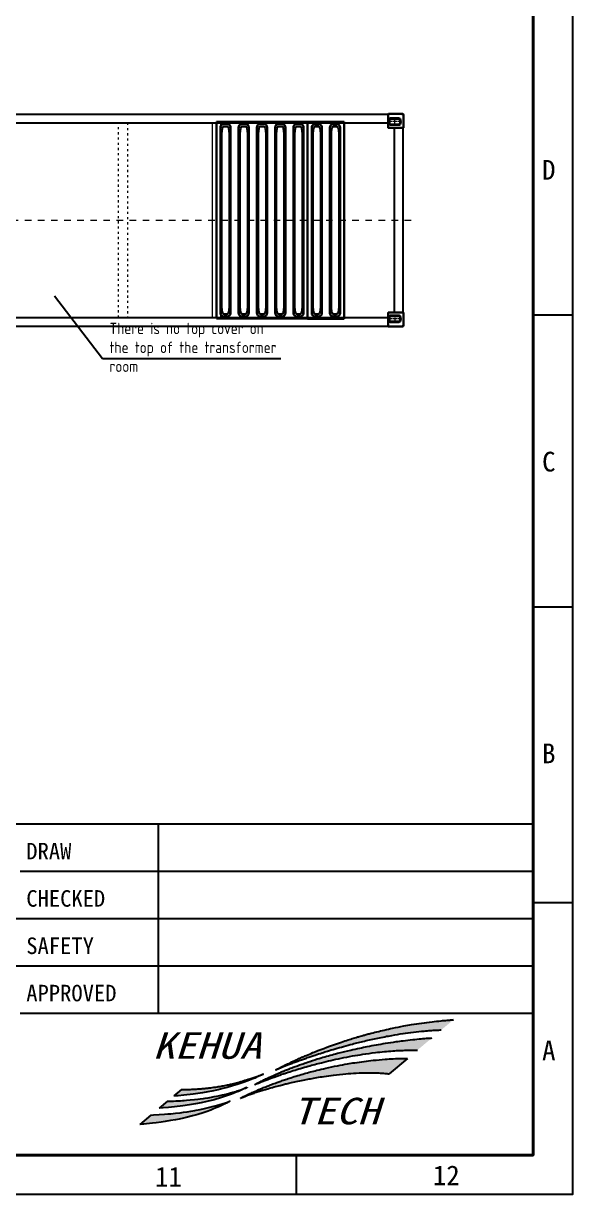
# Model space of a CAD drawing. Extents: x 61367 to 140945, y -1257 to 25588.
# Drawn here: x 93041 to 99330, y -1257 to 12166 of the extents above; entities that cross this region are included whole.
import ezdxf

# ---------------------------------------------------------------- set-up
doc = ezdxf.new("R2010")
doc.units = 0
doc.header["$MEASUREMENT"] = 0
for name, pattern in [('ACAD_ISO03W100', [30, 12, -18]), ('CENTER', [50.8, 31.75, -6.35, 6.35, -6.35]), ('EB_DASH', [6, 3, -3])]:
    doc.linetypes.add(name, pattern=pattern)
doc.layers.get('0').update_dxf_attribs({"linetype": 'CONTINUOUS'})
for name, color, linetype, lineweight in [('AM_0', 7, 'CONTINUOUS', 30), ('AM_7', 4, 'CENTER', 15), ('CO', 7, 'CONTINUOUS', 9), ('THICK', 7, 'CONTINUOUS', 0), ('标注', 5, 'CONTINUOUS', 18)]:
    doc.layers.add(name, color=color, linetype=linetype, lineweight=lineweight)
doc.layers.add('FORM', color=7, linetype='CONTINUOUS')
doc.styles.add('KEHUA', font='STFANGSO.TTF')
doc.styles.get("Standard").update_dxf_attribs({"font": 'SimSun.ttf', "height": 60})
doc.styles.add('txtstyle_200', font='tssdeng.shx', dxfattribs={"bigfont": 'hztxt.shx'})
doc.styles.add('仿宋', font='SimSun.ttf', dxfattribs={"width": 0.8})
doc.dimstyles.new('12倍', dxfattribs={"dimscale": 21, "dimtxt": 3.5, "dimasz": 2.5, "dimexe": 1.5, "dimexo": 0, "dimgap": 1, "dimtad": 1, "dimtoh": 1, "dimdsep": 46, "dimtxsty": '仿宋', "dimcen": 2.5, "dimdle": 5, "dimclrd": 4, "dimclre": 4, "dimclrt": 3, "dimadec": 0, "dimazin": 0, "dimtfac": 1, "dimtmove": 0, "dimatfit": 3, "dimfxl": 1, "dimtolj": 1, "dimarcsym": 0})

# ---------------------------------------------------------------- blocks, each defined once
blk = doc.blocks.new('WET5Y56YRFTWEDFWRW536T4TE4RWEFWE')
at = {"layer": 'FORM'}
h = blk.add_hatch(color=256, dxfattribs=at)
edge = h.paths.add_edge_path()
edge.add_spline(control_points=[(177214.3, -54543.5), (177209.2, -54544), (177191.3, -54545.7), (177156.4, -54548.7), (177101.6, -54553.7), (177031.3, -54561.2), (176949.6, -54571.7), (176871.3, -54583.7), (176789.8, -54597.8), (176714, -54612.7), (176639.1, -54629.2), (176574.7, -54644.5), (176521.8, -54658.1), (176480.7, -54669.2), (176452.5, -54677.1), (176427.2, -54684.3), (176404, -54691.2), (176373.2, -54700.4), (176332.7, -54713), (176232.9, -54745.6), (176135.4, -54781.2), (176037.8, -54820.4), (175993.4, -54839), (175951.9, -54857), (175911.6, -54875), (175875, -54891.8), (175842.9, -54906.9), (175818.8, -54918.5), (175799, -54928.2), (175782.3, -54936.5), (175771.8, -54941.7), (175763.1, -54946.1), (175756.4, -54949.5), (175751.8, -54951.8), (175748.7, -54953.4), (175746.4, -54954.6), (175744.1, -54955.8), (175741.6, -54957), (175739.4, -54958.2), (175737.2, -54959.3), (175734.5, -54960.7), (175732.4, -54961.8), (175731.1, -54962.4)], knot_values=[0, 0, 0, 0, 0.707973, 2.437267, 4.762896, 8.174671, 12.047751, 15.950698, 18.936938, 23.279853, 26.448364, 29.350082, 32.280909, 33.860832, 35.136879, 36.251814, 37.43764, 38.424893, 40.625712, 43.198217, 52.682249, 54.725957, 57.477656, 59.220664, 60.883278, 63.471818, 64.68697, 65.705741, 67.109316, 67.680205, 68.239705, 68.696377, 69.013057, 69.255884, 69.390857, 69.483986, 69.61099, 69.749972, 69.856718, 69.953663, 70.084393, 70.272791, 70.272791, 70.272791, 70.272791], degree=3, periodic=0)
edge.add_spline(control_points=[(175731.1, -54962.4), (175734.1, -54961.2), (175737.8, -54959.6), (175743.4, -54957.2), (175747.3, -54955.5), (175751.7, -54953.7), (175757.3, -54951.3), (175764.1, -54948.5), (175771.5, -54945.5), (175778.1, -54942.8), (175784.3, -54940.3), (175797.8, -54934.8), (175813.7, -54928.5), (175833.2, -54920.8), (175849, -54914.7), (175866.4, -54908.1), (175889.7, -54899.3), (175920.2, -54888), (175955.3, -54875.3), (175991, -54862.7), (176025.5, -54850.8), (176068.9, -54836.2), (176114.7, -54821.3), (176170.7, -54803.7), (176230.1, -54785.8), (176299.7, -54765.9), (176380.5, -54744.1), (176475.3, -54720.5), (176584.6, -54696.1), (176691.8, -54675.5), (176820.8, -54654.5), (176928.1, -54641.4), (177012.4, -54634.6), (177052.8, -54631.9), (177082.6, -54630.3), (177104.7, -54629.4), (177111.5, -54629.2)], knot_values=[0, 0, 0, 0, 0.437615, 0.548586, 0.830569, 1.003322, 1.197354, 1.659954, 2.000074, 2.282044, 2.636553, 2.903604, 4.267022, 4.96123, 5.745039, 6.571858, 7.485445, 9.135636, 10.986029, 12.550717, 14.291789, 15.943118, 18.758131, 20.848792, 23.915638, 27.178619, 30.680537, 35.293984, 40.44785, 45.894228, 50.118617, 58.199689, 60.56769, 61.610155, 63.701648, 64.620162, 64.620162, 64.620162, 64.620162], degree=3, periodic=0)
edge.add_line((177111.5, -54629.2), (177214.3, -54543.5))
h = blk.add_hatch(color=256, dxfattribs=at)
edge = h.paths.add_edge_path()
edge.add_spline(control_points=[(177033.1, -54696.1), (177023.2, -54696.7), (176993.5, -54698.6), (176940.2, -54703), (176870.2, -54709.9), (176801.1, -54718.1), (176725.6, -54728.2), (176651.4, -54739.4), (176571.1, -54753), (176499.6, -54766.4), (176428.4, -54780.9), (176350.5, -54798.1), (176253.6, -54821.6), (176161.2, -54846.8), (176072.7, -54873.2), (176008.6, -54893.8), (175941.3, -54917), (175894.8, -54934), (175852.8, -54950.1), (175822.6, -54962), (175789.4, -54975.6), (175753.3, -54990.8), (175720.4, -55005.2), (175688.3, -55019.9), (175664.1, -55031.2), (175643.4, -55041.2), (175627.5, -55049), (175612.3, -55056.5), (175598.3, -55063.6), (175587.3, -55069.3), (175580.1, -55073), (175575.6, -55075.3), (175571.8, -55077.4), (175568.8, -55079), (175566.7, -55080), (175565.1, -55080.9), (175564, -55081.5), (175563.3, -55081.8), (175562.8, -55082.1), (175561.9, -55082.6), (175561.2, -55083), (175560.6, -55083.3)], knot_values=[0, 0, 0, 0, 1.340177, 4.040051, 7.262611, 10.897723, 13.49849, 17.611637, 21.093081, 24.561913, 27.492634, 30.96808, 35.388375, 41.040892, 43.979187, 47.927928, 50.196603, 53.640065, 54.65307, 56.315916, 58.046378, 59.530685, 61.631288, 62.931543, 64.329659, 65.250962, 66.058891, 66.739132, 67.546088, 68.199191, 68.415276, 68.64254, 68.890739, 69.002515, 69.110889, 69.206081, 69.247846, 69.282105, 69.305425, 69.332794, 69.418644, 69.418644, 69.418644, 69.418644], degree=3, periodic=0)
edge.add_spline(control_points=[(175560.6, -55083.3), (175561.7, -55082.8), (175563.2, -55082.2), (175565.6, -55081.1), (175567.8, -55080.2), (175570.4, -55079.1), (175574.5, -55077.4), (175580.7, -55074.8), (175590.4, -55070.8), (175604, -55065.3), (175619.4, -55059.2), (175641.2, -55050.7), (175665.2, -55041.5), (175696.3, -55030), (175726.2, -55019.2), (175760, -55007.3), (175791.6, -54996.5), (175832.4, -54982.9), (175881, -54967.3), (175940.9, -54949), (176018.9, -54926.5), (176102.6, -54904.3), (176194.1, -54882.3), (176280.2, -54863.5), (176369.5, -54846.3), (176464.5, -54830.5), (176552.9, -54818.4), (176636.4, -54809.4), (176705.3, -54803.7), (176766, -54800.1), (176817.2, -54798.2), (176859.9, -54797.3), (176890.9, -54797.2), (176907.5, -54797.3), (176912.6, -54797.4)], knot_values=[0, 0, 0, 0, 0.168464, 0.216367, 0.353812, 0.489129, 0.607632, 0.95316, 1.39535, 2.032006, 2.947787, 3.646324, 5.216641, 6.439906, 8.149977, 9.532281, 11.304544, 12.696038, 15.36651, 18.236835, 21.214702, 26.396679, 29.99309, 33.994591, 38.377941, 42.341955, 47.081583, 50.489446, 53.754937, 56.466751, 58.760325, 60.714693, 62.262231, 62.968041, 62.968041, 62.968041, 62.968041], degree=3, periodic=0)
edge.add_line((176912.6, -54797.4), (177033.1, -54696.1))
h = blk.add_hatch(color=256, dxfattribs=at)
edge = h.paths.add_edge_path()
edge.add_spline(control_points=[(176830.7, -54866.8), (176822.4, -54866.7), (176807.6, -54866.5), (176767.9, -54866.8), (176713.9, -54868.6), (176633.1, -54873.6), (176552.3, -54881), (176468.2, -54890.9), (176397, -54900.9), (176323.4, -54912.8), (176242.8, -54927.6), (176158, -54945.5), (176065.7, -54967.4), (175988, -54988.1), (175915.7, -55009.3), (175863.7, -55025.6), (175817.5, -55040.9), (175778.6, -55054.3), (175739.9, -55068.2), (175701.2, -55082.7), (175661.5, -55098.2), (175616.3, -55116.6), (175575, -55134.2), (175533.4, -55152.7), (175507.2, -55164.8), (175485.4, -55175.1), (175472.1, -55181.5), (175462, -55186.4), (175454.8, -55189.9), (175448.7, -55192.9), (175443.7, -55195.4), (175439.9, -55197.3)], knot_values=[0, 0, 0, 0, 1.125547, 2.018669, 5.388401, 8.470596, 13.016826, 16.40969, 19.969912, 22.784577, 26.537816, 31.10473, 34.553482, 39.423739, 42.03212, 44.778787, 46.835904, 48.635219, 50.370933, 52.429697, 54.245404, 56.160817, 59.06065, 60.332624, 62.352439, 62.984936, 63.609972, 64.349704, 64.514526, 64.694488, 65.273761, 65.273761, 65.273761, 65.273761], degree=3, periodic=0)
edge.add_line((175439.9, -55197.3), (175439.9, -55197.5))
edge.add_spline(control_points=[(175439.9, -55197.5), (175440.4, -55197.3), (175441.7, -55196.7), (175444.1, -55195.7), (175447.3, -55194.4), (175451.4, -55192.7), (175456.4, -55190.7), (175463.3, -55187.9), (175472, -55184.5), (175502.5, -55172.7), (175541.4, -55158.6), (175589.9, -55142.5), (175628, -55130.5), (175688.3, -55112.4), (175742.6, -55097.5), (175794.5, -55084.3), (175825.8, -55076.6), (175868.8, -55066.6), (175919.5, -55055.3), (175972.4, -55044.5), (176024.5, -55034.7), (176077.6, -55025.3), (176141.5, -55015.2), (176222, -55004.2), (176311, -54994.6), (176407.4, -54987.7), (176487.2, -54985.2), (176554.1, -54986), (176592.1, -54987.7), (176621.2, -54989.6), (176646.3, -54991.6), (176666.2, -54993.9), (176677.9, -54995.3)], knot_values=[0, 0, 0, 0, 0.078332, 0.18598, 0.36501, 0.54338, 0.785704, 1.093653, 1.558648, 2.052433, 5.540226, 7.178439, 8.989392, 10.968146, 15.730814, 16.643618, 18.238259, 20.116612, 22.633687, 25.300551, 27.453704, 29.8279, 32.628113, 36.242405, 40.866264, 44.780914, 49.375029, 51.710251, 53.86256, 54.550126, 55.672204, 57.274811, 57.274811, 57.274811, 57.274811], degree=3, periodic=0)
edge.add_line((176677.9, -54995.3), (176830.7, -54866.8))
h = blk.add_hatch(color=256, dxfattribs=at)
edge = h.paths.add_edge_path()
edge.add_line((175254.3, -55127.2), (175293.2, -55117.9))
edge.add_line((175293.2, -55117.9), (175329.1, -55108.5))
edge.add_line((175329.1, -55108.5), (175374.1, -55095.7))
edge.add_line((175374.1, -55095.7), (175412.3, -55084))
edge.add_line((175412.3, -55084), (175463.5, -55066.9))
edge.add_line((175463.5, -55066.9), (175501.4, -55053.1))
edge.add_line((175501.4, -55053.1), (175544, -55036.3))
edge.add_line((175544, -55036.3), (175559.3, -55030))
edge.add_line((175559.3, -55030), (175573.4, -55023.9))
edge.add_line((175573.4, -55023.9), (175587.9, -55017.4))
edge.add_line((175587.9, -55017.4), (175600.9, -55011.5))
edge.add_line((175600.9, -55011.5), (175607, -55008.7))
edge.add_line((175607, -55008.7), (175611.9, -55006.4))
edge.add_line((175611.9, -55006.4), (175616.4, -55004.2))
edge.add_line((175616.4, -55004.2), (175625.6, -54999.8))
edge.add_line((175625.6, -54999.8), (175627.4, -54998.9))
edge.add_line((175627.4, -54998.9), (175628.9, -54998.1))
edge.add_line((175628.9, -54998.1), (175630.1, -54997.6))
edge.add_line((175630.1, -54997.6), (175630.5, -54997.4))
edge.add_line((175630.5, -54997.4), (175632.4, -54996.4))
edge.add_spline(control_points=[(175632.4, -54996.4), (175630.4, -54997.2), (175627, -54998.5), (175622.2, -55000.3), (175617.6, -55001.9), (175610.2, -55004.6), (175601, -55007.9), (175589.1, -55012.2), (175575.2, -55017), (175559.2, -55022.5), (175537.4, -55029.8), (175512.9, -55037.8), (175484.1, -55046.8), (175456.8, -55055.1), (175423.7, -55064.6), (175393.2, -55072.8), (175361.4, -55080.7), (175328.8, -55088.2), (175292.1, -55095.4), (175253.3, -55101.9), (175221.6, -55106.6), (175189.8, -55110.8), (175160.1, -55114.2), (175128.5, -55117.3), (175100.1, -55119.7), (175074.1, -55121.5), (175053.1, -55122.8), (175032.7, -55123.8), (175014.7, -55124.6), (174994.9, -55125.2), (174973.6, -55125.7), (174957.6, -55125.6), (174948.9, -55125.5)], knot_values=[0, 0, 0, 0, 0.300019, 0.491683, 0.697925, 0.965092, 1.550363, 2.034886, 2.681181, 3.549636, 4.331321, 5.807152, 7.041976, 8.430641, 9.689297, 11.718219, 12.721473, 14.143388, 16.263149, 17.802698, 19.481476, 20.621655, 22.157207, 23.534439, 24.944776, 26.029097, 27.067366, 27.810865, 28.803126, 29.513425, 30.503285, 31.690608, 31.690608, 31.690608, 31.690608], degree=3, periodic=0)
edge.add_line((174948.9, -55125.5), (174886.5, -55178.1))
edge.add_line((174886.5, -55178.1), (174921.1, -55176.6))
edge.add_line((174921.1, -55176.6), (174969.6, -55173.1))
edge.add_line((174969.6, -55173.1), (175046.7, -55164.8))
edge.add_line((175046.7, -55164.8), (175124.7, -55153.1))
edge.add_line((175124.7, -55153.1), (175169, -55145.2))
edge.add_line((175169, -55145.2), (175201.5, -55138.8))
edge.add_line((175201.5, -55138.8), (175254.3, -55127.2))
for points in [[(175161.4, -55226), (175222.5, -55210.4), (175274.7, -55195), (175331, -55176.3), (175365.7, -55163.6), (175403.7, -55148.6), (175422.9, -55140.5), (175440.5, -55132.9), (175463.2, -55122.6), (175468.5, -55120.1), (175475.5, -55116.8), (175479.4, -55115), (175484.9, -55112.4), (175487.2, -55111.2), (175489.2, -55110.3), (175494.9, -55107.5), (175495.4, -55107.2), (175496.1, -55106.9), (175493.5, -55108), (175491.3, -55108.8), (175488, -55110.2), (175481, -55112.9), (175474.4, -55115.5), (175461.9, -55120.2), (175448.8, -55125), (175436.3, -55129.4), (175412.8, -55137.2), (175402, -55140.6), (175376.6, -55148.3), (175347.7, -55156.4), (175320.7, -55163.4), (175291, -55170.5), (175269.6, -55175.3), (175244.8, -55180.5), (175222.2, -55184.9), (175199.9, -55189), (175170.1, -55194), (175145.6, -55197.7), (175133.1, -55199.5), (175105, -55203.3), (175086.8, -55205.6), (175057.4, -55208.9), (175020.3, -55212.6), (174992.1, -55214.9), (174972.6, -55216.4), (174958.1, -55217.4), (174941.3, -55218.4), (174919.6, -55219.6), (174901.2, -55220.4), (174883.6, -55221.1), (174862.7, -55221.7), (174833.4, -55222.4), (174764.3, -55280.3), (174797.3, -55277.8), (174840.4, -55274.3), (174891.7, -55269.6), (174961.5, -55261.7), (175014.9, -55254.2), (175066.5, -55245.7), (175113.1, -55236.7)], [(174899.5, -55377.3), (174929.7, -55371.4), (174965.2, -55363.8), (174987.9, -55358.6), (175041.5, -55345.2), (175086.8, -55332.4), (175130.1, -55318.8), (175162.4, -55307.8), (175193.2, -55296.4), (175216.8, -55287.1), (175242.8, -55276.3), (175264.6, -55266.8), (175277.5, -55260.9), (175288.7, -55255.6), (175297.9, -55251.2), (175309.7, -55245.4), (175319.5, -55240.4), (175324.7, -55237.7), (175331.6, -55234.1), (175335.5, -55232), (175339, -55230.1), (175341.7, -55228.7), (175344.6, -55227.1), (175346.2, -55226.2), (175350.3, -55224), (175351.7, -55223.2), (175353.1, -55222.4), (175349, -55223.8), (175343.9, -55225.6), (175332.8, -55229.5), (175314.7, -55235.6), (175287.2, -55244.3), (175250, -55255.4), (175230.5, -55260.9), (175204.3, -55267.8), (175186.6, -55272.3), (175163.6, -55277.9), (175140.1, -55283.3), (175104.5, -55290.9), (175070.9, -55297.4), (175060.3, -55299.4), (175028.6, -55304.9), (174997.8, -55309.9), (174965.1, -55314.6), (174938.1, -55318.2), (174900.2, -55322.7), (174859.6, -55326.8), (174836, -55329), (174806.7, -55331.3), (174764.6, -55334.2), (174716.7, -55336.8), (174695.1, -55337.9), (174601.5, -55416.2), (174618.3, -55414.7), (174635.5, -55413.1), (174657.3, -55411), (174683.9, -55408.3), (174709.3, -55405.5), (174738.7, -55402), (174781, -55396.6), (174814.2, -55391.8), (174858.5, -55384.7)]]:
    blk.add_hatch(color=256, dxfattribs=at).paths.add_polyline_path(points)
at = {"layer": 'FORM', "color": 4}
for p, q in [((178203.8, -48677.6), (177875.4, -48677.6)), ((178203.8, -51107.5), (177875.4, -51107.5)), ((178203.8, -53570.3), (177875.4, -53570.3)), ((175905.2, -56000.2), (175905.2, -55671.9))]:
    blk.add_line(p, q, dxfattribs=at)
at = {"layer": 'FORM', "color": 8}
for p, q in [((169009.5, -52913.6), (177875.4, -52913.6)), ((174755.9, -52913.6), (174755.9, -54485.1)), ((177875.4, -52913.6), (177875.4, -55671.9)), ((173606.6, -53307.6), (177875.4, -53307.6)), ((169009.5, -53701.6), (177875.4, -53701.6)), ((169009.5, -54095.7), (177875.4, -54095.7)), ((173606.6, -54489.7), (177875.4, -54489.7)), ((169009.5, -55671.9), (177875.4, -55671.9))]:
    blk.add_line(p, q, dxfattribs=at)
at = {"layer": 'FORM', "color": 6}
blk.add_lwpolyline([(150620.8, -36495.1), (178203.8, -36495.1), (178203.8, -56000.2), (150620.8, -56000.2)], close=True, dxfattribs=at)
at = {"layer": 'FORM', "color": 8, "lineweight": 40}
blk.add_lwpolyline([(150949.1, -55671.9), (177875.4, -55671.9), (177875.4, -36823.5), (150949.1, -36823.5)], close=True, dxfattribs=at)
at = {"layer": 'FORM'}
for points in [[(176830.7, -54866.8), (176677.9, -54995.3)], [(175632.4, -54996.4), (175630.5, -54997.4), (175630.1, -54997.6), (175628.9, -54998.1), (175627.4, -54998.9), (175625.6, -54999.8), (175616.4, -55004.2), (175611.9, -55006.4), (175607, -55008.7), (175600.9, -55011.5), (175587.9, -55017.4), (175573.4, -55023.9), (175559.3, -55030), (175544, -55036.3), (175501.4, -55053.1), (175463.5, -55066.9), (175412.3, -55084), (175374.1, -55095.7), (175329.1, -55108.5), (175293.2, -55117.9), (175254.3, -55127.2), (175201.5, -55138.8), (175169, -55145.2), (175124.7, -55153.1), (175046.7, -55164.8), (174969.6, -55173.1), (174921.1, -55176.6), (174886.5, -55178.1)], [(175496.1, -55106.9), (175495.4, -55107.2), (175494.9, -55107.5), (175489.2, -55110.3), (175487.2, -55111.2), (175484.9, -55112.4), (175479.4, -55115), (175475.5, -55116.8), (175468.5, -55120.1), (175463.2, -55122.6), (175440.5, -55132.9), (175422.9, -55140.5), (175403.7, -55148.6), (175365.7, -55163.6), (175331, -55176.3), (175274.7, -55195), (175222.5, -55210.4), (175161.4, -55226), (175113.1, -55236.7), (175066.5, -55245.7), (175014.9, -55254.2), (174961.5, -55261.7), (174891.7, -55269.6), (174840.4, -55274.3), (174797.3, -55277.8), (174764.3, -55280.3)], [(174833.4, -55222.4), (174862.7, -55221.7), (174883.6, -55221.1), (174901.2, -55220.4), (174919.6, -55219.6), (174941.3, -55218.4), (174958.1, -55217.4), (174972.6, -55216.4), (174992.1, -55214.9), (175020.3, -55212.6), (175057.4, -55208.9), (175086.8, -55205.6), (175105, -55203.3), (175133.1, -55199.5), (175145.6, -55197.7), (175170.1, -55194), (175199.9, -55189), (175222.2, -55184.9), (175244.8, -55180.5), (175269.6, -55175.3), (175291, -55170.5), (175320.7, -55163.4), (175347.7, -55156.4), (175376.6, -55148.3), (175402, -55140.6), (175412.8, -55137.2), (175436.3, -55129.4), (175448.8, -55125), (175461.9, -55120.2), (175474.4, -55115.5), (175481, -55112.9), (175488, -55110.2), (175491.3, -55108.8), (175493.5, -55108), (175496.1, -55106.9)], [(174948.9, -55125.5), (174886.5, -55178.1)], [(175439.9, -55197.3), (175439.9, -55197.5)], [(175353.1, -55222.4), (175351.7, -55223.2), (175350.3, -55224), (175346.2, -55226.2), (175344.6, -55227.1), (175341.7, -55228.7), (175339, -55230.1), (175335.5, -55232), (175331.6, -55234.1), (175324.7, -55237.7), (175319.5, -55240.4), (175309.7, -55245.4), (175297.9, -55251.2), (175288.7, -55255.6), (175277.5, -55260.9), (175264.6, -55266.8), (175242.8, -55276.3), (175216.8, -55287.1), (175193.2, -55296.4), (175162.4, -55307.8), (175130.1, -55318.8), (175086.8, -55332.4), (175041.5, -55345.2), (174987.9, -55358.6), (174965.2, -55363.8), (174929.7, -55371.4), (174899.5, -55377.3), (174858.5, -55384.7), (174814.2, -55391.8), (174781, -55396.6), (174738.7, -55402), (174709.3, -55405.5), (174683.9, -55408.3), (174657.3, -55411), (174635.5, -55413.1), (174618.3, -55414.7), (174601.5, -55416.2)], [(174695.1, -55337.9), (174716.7, -55336.8), (174764.6, -55334.2), (174806.7, -55331.3), (174836, -55329), (174859.6, -55326.8), (174900.2, -55322.7), (174938.1, -55318.2), (174965.1, -55314.6), (174997.8, -55309.9), (175028.6, -55304.9), (175060.3, -55299.4), (175070.9, -55297.4), (175104.5, -55290.9), (175140.1, -55283.3), (175163.6, -55277.9), (175186.6, -55272.3), (175204.3, -55267.8), (175230.5, -55260.9), (175250, -55255.4), (175287.2, -55244.3), (175314.7, -55235.6), (175332.8, -55229.5), (175343.9, -55225.6), (175349, -55223.8), (175353.1, -55222.4), (175349, -55223.8)], [(174833.4, -55222.4), (174764.3, -55280.3)], [(174695.1, -55337.9), (174601.5, -55416.2)]]:
    blk.add_lwpolyline(points, dxfattribs=at)
for points in [[(175731.1, -54962.4), (175734.8, -54960.5), (175737.4, -54959.2), (175739.3, -54958.2), (175741.4, -54957.2), (175744.1, -54955.8), (175746.6, -54954.5), (175748.5, -54953.5), (175751.1, -54952.2), (175755.9, -54949.8), (175762.1, -54946.6), (175771.1, -54942.1), (175782.2, -54936.5), (175793.5, -54930.9), (175821.3, -54917.3), (175841.6, -54907.6), (175865.9, -54896.1), (175917.8, -54872.2), (175951.3, -54857.3), (175986.7, -54842), (176042.7, -54818.5), (176084.6, -54801.7), (176281.3, -54729.9), (176335.3, -54712.3), (176381.8, -54697.9), (176402.6, -54691.6), (176427.7, -54684.2), (176451.4, -54677.4), (176478.6, -54669.8), (176512.2, -54660.7), (176574.9, -54644.7), (176637.3, -54629.8), (176705.6, -54614.8), (176799.7, -54596.3), (176864.7, -54585), (176949.9, -54572), (177034.7, -54561.1), (177109.6, -54553.1), (177160.7, -54548.3), (177198.8, -54545), (177214.3, -54543.5)], [(175560.6, -55083.3), (175562.3, -55082.4), (175562.8, -55082.1), (175563.3, -55081.9), (175563.9, -55081.5), (175564.8, -55081.1), (175566.6, -55080.1), (175568.7, -55079), (175570.9, -55077.8), (175575.8, -55075.3), (175580.2, -55073), (175584.5, -55070.8), (175597.3, -55064.2), (175613.2, -55056.1), (175626.6, -55049.4), (175642.6, -55041.6), (175661, -55032.8), (175688.9, -55019.6), (175715.1, -55007.7), (175757.5, -54989.1), (175787.7, -54976.3), (175823.1, -54961.9), (175857.3, -54948.4), (175878.1, -54940.4), (175949.6, -54914.3), (175996.9, -54898), (176079.9, -54871.2), (176142.1, -54852.7), (176262.5, -54819.9), (176357.4, -54796.9), (176432.3, -54780.3), (176495.7, -54767.4), (176571, -54753.3), (176646.8, -54740.4), (176736.6, -54726.8), (176793.6, -54719.2), (176873.3, -54709.8), (176944.1, -54702.8), (177003.5, -54698), (177033.1, -54696.1)], [(175731.1, -54962.4), (175740, -54958.6), (175742.3, -54957.7), (175748, -54955.2), (175751.5, -54953.7), (175755.5, -54952.1), (175764.9, -54948.2), (175771.9, -54945.3), (175777.6, -54943), (175784.9, -54940), (175790.3, -54937.8), (175818.3, -54926.7), (175832.6, -54921.1), (175848.7, -54914.8), (175865.8, -54908.3), (175884.7, -54901.2), (175918.8, -54888.5), (175957.3, -54874.6), (175989.8, -54863.2), (176026.2, -54850.6), (176060.7, -54839), (176119.9, -54819.7), (176163.9, -54805.9), (176228.7, -54786.4), (176298, -54766.5), (176372.7, -54746.4), (176471.5, -54721.8), (176582.6, -54697.1), (176700.7, -54674.4), (176792.8, -54659.5), (176970, -54638.2), (177022.1, -54634), (177045.1, -54632.5), (177091.2, -54630), (177111.5, -54629.2)], [(175560.6, -55083.3), (175564, -55081.8), (175565, -55081.4), (175567.8, -55080.2), (175570.5, -55079), (175573, -55078), (175580, -55075.1), (175589, -55071.4), (175602.1, -55066.1), (175620.9, -55058.6), (175635.2, -55053), (175667.6, -55040.7), (175692.9, -55031.3), (175728.5, -55018.4), (175757.3, -55008.3), (175794.3, -54995.6), (175823.4, -54985.9), (175879.6, -54967.9), (175940.2, -54949.4), (176003.4, -54931.2), (176114, -54901.8), (176191.2, -54883.3), (176277.6, -54864.4), (176372.6, -54846.2), (176459, -54831.8), (176562.7, -54817.7), (176637.5, -54809.6), (176709.3, -54803.7), (176769.1, -54800.2), (176819.7, -54798.2), (176862.9, -54797.4), (176897.1, -54797.3), (176912.6, -54797.4)], [(175439.9, -55197.3), (175451.3, -55191.6), (175454.9, -55189.8), (175458.2, -55188.2), (175472.9, -55181.1), (175485.3, -55175.1), (175497.9, -55169.2), (175538.5, -55150.5), (175564.1, -55139.1), (175623, -55113.9), (175662.2, -55098), (175699.5, -55083.4), (175742.1, -55067.5), (175778.2, -55054.5), (175815.7, -55041.6), (175858.9, -55027.3), (175916.8, -55009.2), (175972, -54993), (176076, -54965.3), (176150, -54947.7), (176248.7, -54926.9), (176330.2, -54911.9), (176391.6, -54902), (176469.5, -54891), (176543.9, -54882.3), (176643.8, -54873.2), (176711.8, -54869.1), (176786.2, -54866.7), (176805.9, -54866.6), (176830.7, -54866.8)], [(174948.9, -55125.5), (174975.1, -55125.6), (174996.9, -55125.1), (175012.6, -55124.6), (175034.5, -55123.7), (175050.9, -55122.9), (175073.8, -55121.5), (175097.7, -55119.8), (175128.7, -55117.2), (175159, -55114.2), (175192.7, -55110.3), (175217.6, -55107.1), (175254.3, -55101.6), (175287.8, -55096), (175333.7, -55086.9), (175364.4, -55079.9), (175385.9, -55074.6), (175429.1, -55063), (175455.9, -55055.3), (175485.2, -55046.4), (175511.2, -55038.3), (175542.2, -55028.2), (175558.6, -55022.7), (175576.7, -55016.5), (175590.2, -55011.8), (175600.3, -55008.2), (175612.4, -55003.8), (175618, -55001.8), (175622.3, -55000.2), (175626.2, -54998.7), (175632.4, -54996.4)], [(175439.9, -55197.5), (175441.5, -55196.8), (175443.7, -55195.9), (175447.3, -55194.4), (175451, -55192.9), (175455.9, -55190.9), (175462.2, -55188.4), (175471.8, -55184.6), (175481.9, -55180.6), (175554.4, -55154.4), (175588.7, -55143), (175626.8, -55130.9), (175668.7, -55118.4), (175770.1, -55090.6), (175789.6, -55085.6), (175823.8, -55077.2), (175864.2, -55067.7), (175918.5, -55055.7), (175976.2, -55043.9), (176022.9, -55035.1), (176074.5, -55026), (176135.6, -55016.3), (176214.7, -55005.5), (176316.2, -54994.7), (176402.4, -54988.6), (176503.8, -54985.7), (176555.4, -54986.3), (176602.9, -54988.4), (176618, -54989.4), (176642.7, -54991.4), (176677.9, -54995.3)]]:
    blk.add_spline(points, degree=3, dxfattribs=at)
at = {"char_height": 220.824, "width": 931.518, "attachment_point": 1}
for s, insert in [('{\\fSimHei|b1|i1|c134|p49;\\W1.2;KEHUA}', (174710.6, -54648.7)), ('{\\fSimHei|b1|i1|c134|p49;\\W1.2;TECH}', (175871.9, -55194.2))]:
    blk.add_mtext(s, dxfattribs=dict(at, insert=insert))
at = {"layer": 'FORM', "color": 4, "style": 'KEHUA'}
for s, height, p in [('D', 164.2, (177950.3, -47548.9)), ('C', 164.2, (177950.3, -49978.8)), ('B', 164.2, (177950.3, -52408.7)), ('A  ', 164.18, (177950.3, -54882.2)), ('11', 164.18, (174729.3, -55933.3)), ('12', 164.18, (177041.7, -55922))]:
    blk.add_text(s, height=height, dxfattribs=at).set_placement(p)
at = {"layer": 'FORM', "color": 8, "style": 'KEHUA'}
for s, p in [('DRAW', (173657.9, -53209.1)), ('CHECKED', (173657.9, -53603.1)), ('SAFETY', (173657.9, -53997.2)), ('APPROVED', (173657.9, -54391.2))]:
    blk.add_text(s, height=137.92, dxfattribs=at).set_placement(p)
blk = doc.blocks.new('A$C98a9762f')
at = {"layer": 'AM_0'}
for p, q in [((0, 0), (0, 1045)), ((0, 1045), (2256, 1045)), ((25, 921), (25, 959)), ((53, 927), (53, 954)), ((2191, 999), (65, 999)), ((133, 986), (75, 979)), ((2123, 986), (133, 986)), ((2123, 986), (2181, 979)), ((2203, 927), (2203, 954)), ((2231, 921), (2231, 959)), ((2256, 0), (2256, 1045)), ((2191, 881), (65, 881)), ((75, 902), (133, 895)), ((2123, 895), (133, 895)), ((2181, 902), (2123, 895)), ((25, 712), (25, 750)), ((53, 718), (53, 745)), ((2191, 790), (65, 790)), ((2191, 672), (65, 672)), ((133, 777), (75, 770)), ((75, 693), (133, 686)), ((2123, 777), (133, 777)), ((2123, 686), (133, 686)), ((2123, 777), (2181, 770)), ((2181, 693), (2123, 686)), ((2203, 718), (2203, 745)), ((2231, 712), (2231, 750)), ((25, 503), (25, 541)), ((2191, 581), (65, 581)), ((133, 568), (75, 561)), ((2123, 568), (133, 568)), ((2123, 568), (2181, 561)), ((2231, 503), (2231, 541)), ((53, 509), (53, 536)), ((2191, 463), (65, 463)), ((75, 484), (133, 477)), ((2123, 477), (133, 477)), ((2181, 484), (2123, 477)), ((2203, 509), (2203, 536)), ((25, 294), (25, 332)), ((53, 300), (53, 327)), ((2191, 372), (65, 372)), ((133, 359), (75, 352)), ((75, 275), (133, 268)), ((2123, 359), (133, 359)), ((2123, 359), (2181, 352)), ((2181, 275), (2123, 268)), ((2203, 300), (2203, 327)), ((2231, 294), (2231, 332)), ((2191, 254), (65, 254)), ((2191, 163), (65, 163)), ((133, 150), (75, 143)), ((2123, 268), (133, 268)), ((2123, 150), (133, 150)), ((2123, 150), (2181, 143)), ((25, 85), (25, 123)), ((53, 91), (53, 118)), ((2191, 45), (65, 45)), ((75, 66), (133, 59)), ((2123, 59), (133, 59)), ((2181, 66), (2123, 59)), ((2203, 91), (2203, 118)), ((2231, 85), (2231, 123)), ((0, 0), (2256, 0))]:
    blk.add_line(p, q, dxfattribs=at)
for centre, radius, start, end in [((65, 959), 40, 90, 180), ((78, 954), 25, 97.125, 180), ((2178, 954), 25, 0, 82.875), ((2191, 959), 40, 0, 90), ((65, 921), 40, 180, 270), ((78, 927), 25, 180, 262.875), ((2178, 927), 25, 277.125, 0), ((2191, 921), 40, 270, 0), ((65, 750), 40, 90, 180), ((65, 712), 40, 180, 270), ((78, 745), 25, 97.125, 180), ((78, 718), 25, 180, 262.875), ((2178, 745), 25, 0, 82.875), ((2178, 718), 25, 277.125, 0), ((2191, 750), 40, 0, 90), ((2191, 712), 40, 270, 0), ((65, 541), 40, 90, 180), ((78, 536), 25, 97.125, 180), ((2178, 536), 25, 0, 82.875), ((2191, 541), 40, 0, 90), ((65, 503), 40, 180, 270), ((78, 509), 25, 180, 262.875), ((2178, 509), 25, 277.125, 0), ((2191, 503), 40, 270, 0), ((65, 332), 40, 90, 180), ((65, 294), 40, 180, 270), ((78, 327), 25, 97.125, 180), ((78, 300), 25, 180, 262.875), ((2178, 327), 25, 0, 82.875), ((2178, 300), 25, 277.125, 0), ((2191, 332), 40, 0, 90), ((2191, 294), 40, 270, 0), ((65, 123), 40, 90, 180), ((78, 118), 25, 97.125, 180), ((2178, 118), 25, 0, 82.875), ((2191, 123), 40, 0, 90), ((65, 85), 40, 180, 270), ((78, 91), 25, 180, 262.875), ((2178, 91), 25, 277.125, 0), ((2191, 85), 40, 270, 0)]:
    blk.add_arc(centre, radius, start, end, dxfattribs=at)
blk = doc.blocks.new('RYTYTYR')
at = {"layer": 'AM_0'}
for p, q in [((40514, 9871), (40514, 12127)), ((40514, 12127), (40932, 12127)), ((40600, 12102), (40638, 12102)), ((40809, 12102), (40847, 12102)), ((40932, 9871), (40932, 12127)), ((40560, 12062), (40560, 9936)), ((40580, 12053), (40573, 11994)), ((40573, 11994), (40573, 10004)), ((40605, 12074), (40632, 12074)), ((40664, 11994), (40657, 12053)), ((40664, 11994), (40664, 10004)), ((40678, 12062), (40678, 9936)), ((40769, 12062), (40769, 9936)), ((40789, 12053), (40782, 11994)), ((40782, 11994), (40782, 10004)), ((40814, 12074), (40841, 12074)), ((40873, 11994), (40866, 12053)), ((40873, 11994), (40873, 10004)), ((40887, 12062), (40887, 9936)), ((40580, 9946), (40573, 10004)), ((40664, 10004), (40657, 9946)), ((40789, 9946), (40782, 10004)), ((40873, 10004), (40866, 9946)), ((40514, 9871), (40932, 9871)), ((40600, 9896), (40638, 9896)), ((40605, 9924), (40632, 9924)), ((40809, 9896), (40847, 9896)), ((40814, 9924), (40841, 9924))]:
    blk.add_line(p, q, dxfattribs=at)
for centre, radius, start, end in [((40600, 12062), 40, 90, 180), ((40638, 12062), 40, 0, 90), ((40809, 12062), 40, 90, 180), ((40847, 12062), 40, 0, 90), ((40605, 12049), 25, 90, 172.875), ((40632, 12049), 25, 7.125, 90), ((40814, 12049), 25, 90, 172.875), ((40841, 12049), 25, 7.125, 90), ((40600, 9936), 40, 180, 270), ((40605, 9949), 25, 187.125, 270), ((40632, 9949), 25, 270, 352.875), ((40638, 9936), 40, 270, 0), ((40809, 9936), 40, 180, 270), ((40814, 9949), 25, 187.125, 270), ((40841, 9949), 25, 270, 352.875), ((40847, 9936), 40, 270, 0)]:
    blk.add_arc(centre, radius, start, end, dxfattribs=at)

msp = doc.modelspace()

# ---------------------------------------------------------------- linework, layer by layer
for p, q in [((85380.915, 11126.072), (97216.915, 11126.072)), ((85380.915, 11026.072), (97216.915, 11026.072)), ((97290.915, 8853.072), (97290.915, 10967.072)), ((97390.915, 8853.072), (97390.915, 10967.072)), ((85380.915, 8794.072), (97216.915, 8794.072)), ((85380.915, 8694.072), (97216.915, 8694.072))]:
    msp.add_line(p, q)
at = {"layer": 'AM_0'}
for p, q in [((97216.915, 11125.072), (97216.915, 10975.072)), ((97325.915, 10967.072), (97390.915, 10967.072)), ((97216.915, 8695.072), (97216.915, 8845.072)), ((97325.915, 8853.072), (97390.915, 8853.072))]:
    msp.add_line(p, q, dxfattribs=at)
for points in [[(97394.915, 10973.072, -0.414213562), (97388.915, 10967.072), (97222.915, 10967.072, -0.414213562), (97216.915, 10973.072), (97216.915, 11123.072, -0.414213562), (97222.915, 11129.072), (97380.415, 11129.072, -0.414213562), (97394.915, 11114.572)], [(97354.415, 11008.908, -0.281736977), (97342.839, 11001.822), (97243.992, 11001.822, -0.281736977), (97232.415, 11008.908, -0.240651403), (97232.415, 11071.237, -0.281736977), (97243.992, 11078.322), (97342.839, 11078.322, -0.281736977), (97354.415, 11071.237, -0.240651403)], [(97348.627, 11011.865, -0.281736977), (97342.839, 11008.322), (97243.992, 11008.322, -0.281736977), (97238.203, 11011.865, -0.240651403), (97238.203, 11068.28, -0.281736977), (97243.992, 11071.822), (97342.839, 11071.822, -0.281736977), (97348.627, 11068.28, -0.240651403)], [(97394.915, 8847.072, 0.414213562), (97388.915, 8853.072), (97222.915, 8853.072, 0.414213562), (97216.915, 8847.072), (97216.915, 8697.072, 0.414213562), (97222.915, 8691.072), (97380.415, 8691.072, 0.414213562), (97394.915, 8705.572)], [(97354.415, 8811.237, 0.281736977), (97342.839, 8818.322), (97243.992, 8818.322, 0.281736977), (97232.415, 8811.237, 0.240651403), (97232.415, 8748.908, 0.281736977), (97243.992, 8741.822), (97342.839, 8741.822, 0.281736977), (97354.415, 8748.908, 0.240651403)], [(97348.627, 8808.28, 0.281736977), (97342.839, 8811.822), (97243.992, 8811.822, 0.281736977), (97238.203, 8808.28, 0.240651403), (97238.203, 8751.865, 0.281736977), (97243.992, 8748.322), (97342.839, 8748.322, 0.281736977), (97348.627, 8751.865, 0.240651403)]]:
    msp.add_lwpolyline(points, format="xyb", close=True, dxfattribs=at)
for centre, start, end in [((97364.915, 11099.072), 0, 90), ((97364.915, 8721.072), 270, 0)]:
    msp.add_arc(centre, 30, start, end, dxfattribs=at)
at = {"layer": 'AM_7'}
for p, q in [((97369.915, 11040.072), (97221.915, 11040.072)), ((97293.415, 10993.072), (97293.415, 11087.072)), ((97369.915, 8780.072), (97221.915, 8780.072)), ((97293.415, 8827.072), (97293.415, 8733.072))]:
    msp.add_line(p, q, dxfattribs=at)
at = {"layer": 'CO'}
msp.add_lwpolyline([(95200.915, 8794.072), (95300.915, 8794.072), (95300.915, 11026.072), (95200.915, 11026.072)], close=True, dxfattribs=at)
at = {"layer": 'THICK', "color": 1, "linetype": 'EB_DASH', "ltscale": 25}
msp.add_line((85106.915, 9910.072), (97490.915, 9910.072), dxfattribs=at)
at = {"layer": 'THICK', "color": 1, "linetype": 'ACAD_ISO03W100', "ltscale": 2}
msp.add_lwpolyline([(94130.915, 11026.072), (94230.915, 11026.072), (94230.915, 8794.072), (94130.915, 8794.072)], close=True, dxfattribs=at)

# ---------------------------------------------------------------- block references
at = {"lineweight": -3, "xscale": 1.37632111327427, "yscale": 1.37632111327427, "zscale": 1.37632111327427}
msp.add_blockref('WET5Y56YRFTWEDFWRW536T4TE4RWEFWE', (-145935.765, 75817.136), dxfattribs=at)
msp.add_blockref('RYTYTYR', (55781.884, -1089.348))
at = {"layer": 'AM_0', "xscale": -1, "rotation": 270}
msp.add_blockref('A$C98a9762f', (95250.915, 8782.072), dxfattribs=at)

# ---------------------------------------------------------------- texts
at = {"layer": '标注', "color": 1, "insert": (94026.626, 7954.331), "char_height": 130, "width": 2047.1702, "attachment_point": 7, "style": 'txtstyle_200'}
msp.add_mtext('{\\Fgbenor,gbcbig|c134;There is no top cover on the top of the transformer room \\P }', dxfattribs=at)

# ---------------------------------------------------------------- leaders
at = {"lineweight": -3}
msp.add_leader([(93395.838, 9042.571), (93944.888, 8324.592), (95988.171, 8324.592)], dimstyle='12倍', override={"dimtad": 0}, dxfattribs=at)

doc.saveas('drawing.dxf')
